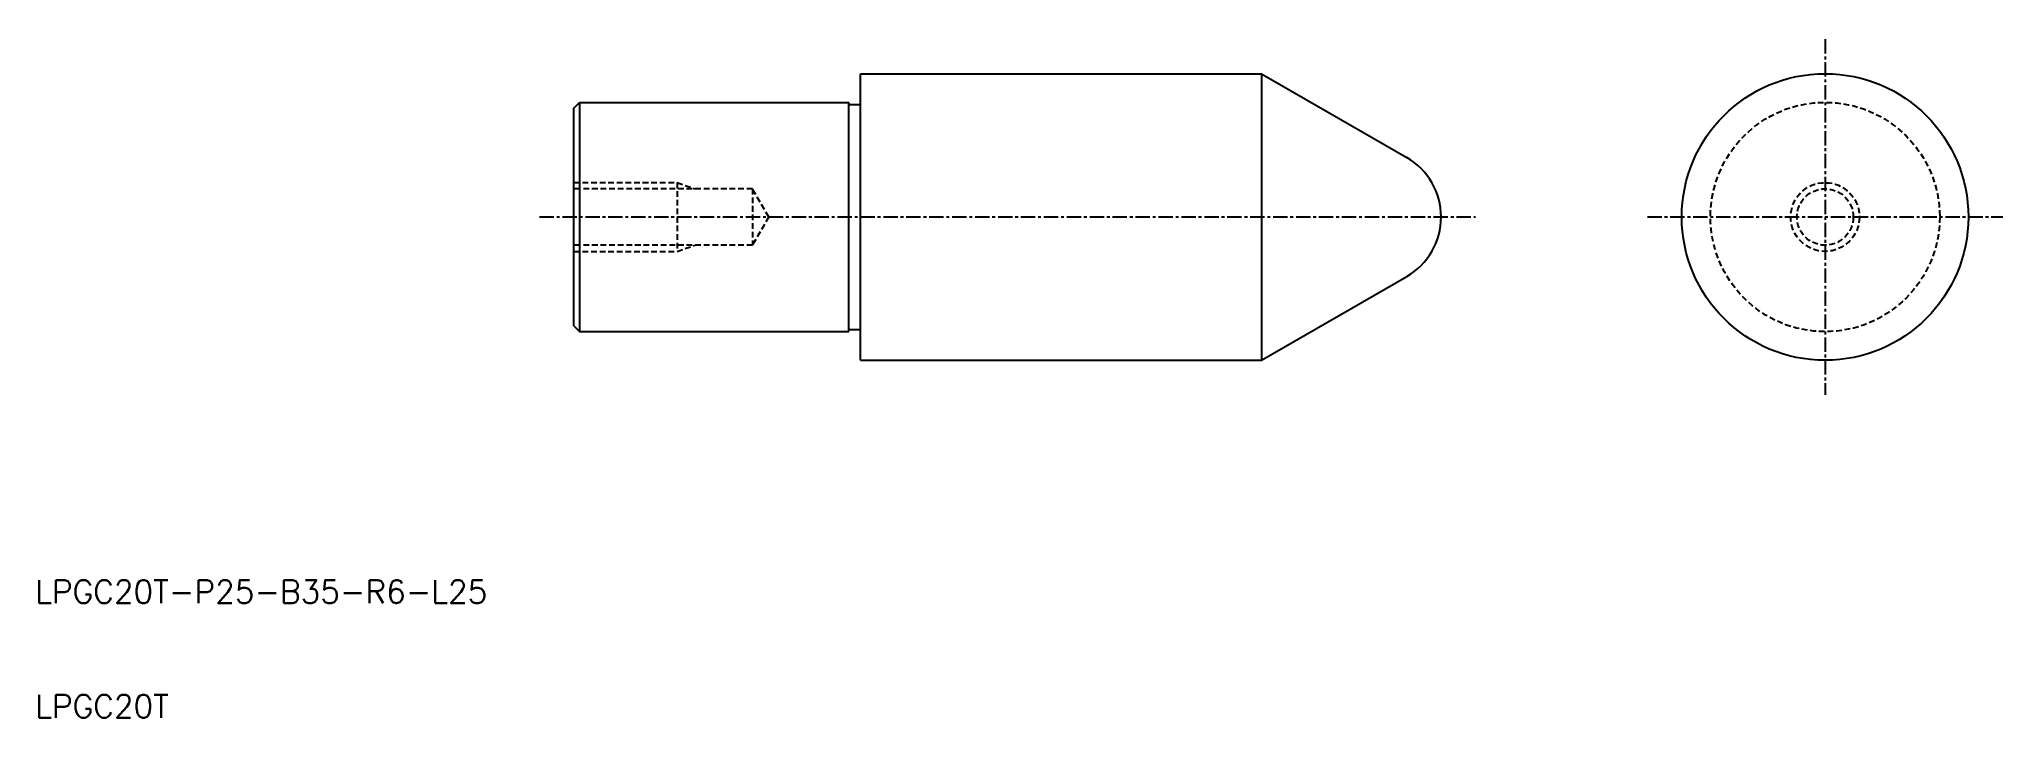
# Model space of a CAD drawing. Extents: x 5 to 177, y 5 to 64.
import ezdxf

# ---------------------------------------------------------------- set-up
doc = ezdxf.new("R2010")
doc.units = 0
doc.linetypes.add('CENTER', pattern=[2, 1.25, -0.25, 0.25, -0.25])
doc.linetypes.add('DASHED', pattern=[0.75, 0.5, -0.25])
doc.layers.get('0').update_dxf_attribs({"linetype": 'CONTINUOUS'})
doc.layers.add('CENTER', color=1, linetype='CENTER')
doc.styles.get("Standard").update_dxf_attribs({"font": 'txt.shx', "bigfont": 'bigfont.shx'})

msp = doc.modelspace()

# ---------------------------------------------------------------- linework, layer by layer
at = {"color": 7, "linetype": 'CONTINUOUS'}
for p, q in [((76.98, 61.18), (111.98, 61.18)), ((76.98, 36.18), (76.98, 61.18)), ((111.98, 61.18), (111.98, 36.18)), ((111.98, 61.18), (124.63, 53.88)), ((51.98, 58.18), (52.48, 58.68)), ((52.48, 58.68), (52.48, 38.68)), ((52.48, 58.68), (75.98, 58.68)), ((75.98, 38.68), (75.98, 58.68)), ((76.08, 58.48), (76.88, 58.48)), ((51.98, 39.18), (51.98, 58.18)), ((111.98, 36.18), (124.63, 43.49)), ((51.98, 39.18), (52.48, 38.68)), ((52.48, 38.68), (75.98, 38.68)), ((76.08, 38.88), (76.88, 38.88)), ((76.98, 36.18), (111.98, 36.18))]:
    msp.add_line(p, q, dxfattribs=at)
at = {"color": 3, "linetype": 'DASHED'}
for p, q in [((51.98, 51.68), (60.98, 51.68)), ((60.98, 51.68), (60.98, 45.68)), ((60.98, 51.68), (62.54, 51.14)), ((67.56, 51.14), (51.98, 51.14)), ((68.98, 48.68), (67.56, 51.14)), ((67.56, 51.14), (67.56, 46.22)), ((68.98, 48.68), (67.56, 46.22)), ((67.56, 46.22), (51.98, 46.22)), ((51.98, 45.68), (60.98, 45.68)), ((60.98, 45.68), (62.54, 46.22))]:
    msp.add_line(p, q, dxfattribs=at)
at = {"color": 7, "linetype": 'CONTINUOUS'}
msp.add_circle((161.13, 48.68), 12.5, dxfattribs=at)
at = {"color": 3, "linetype": 'DASHED'}
for radius in [10, 3, 2.46]:
    msp.add_circle((161.13, 48.68), radius, dxfattribs=at)
at = {"color": 7, "linetype": 'CONTINUOUS'}
for centre, radius, start, end in [((76.08, 58.58), 0.1, 180, 270), ((76.88, 58.58), 0.1, 270, 0), ((121.63, 48.68), 6, 300, 60), ((76.08, 38.78), 0.1, 90, 180), ((76.88, 38.78), 0.1, 0, 90)]:
    msp.add_arc(centre, radius, start, end, dxfattribs=at)
at = {"layer": 'CENTER', "color": 1, "linetype": 'CENTER'}
for p, q in [((161.13, 64.18), (161.13, 33.18)), ((48.98, 48.68), (130.63, 48.68)), ((145.63, 48.68), (176.63, 48.68))]:
    msp.add_line(p, q, dxfattribs=at)

# ---------------------------------------------------------------- texts
at = {"color": 7, "linetype": 'CONTINUOUS'}
for s, p in [('LPGC20T-P25-B35-R6-L25', (5, 15)), ('LPGC20T', (5, 5))]:
    msp.add_text(s, height=2, dxfattribs=at).set_placement(p)

doc.saveas('drawing.dxf')
